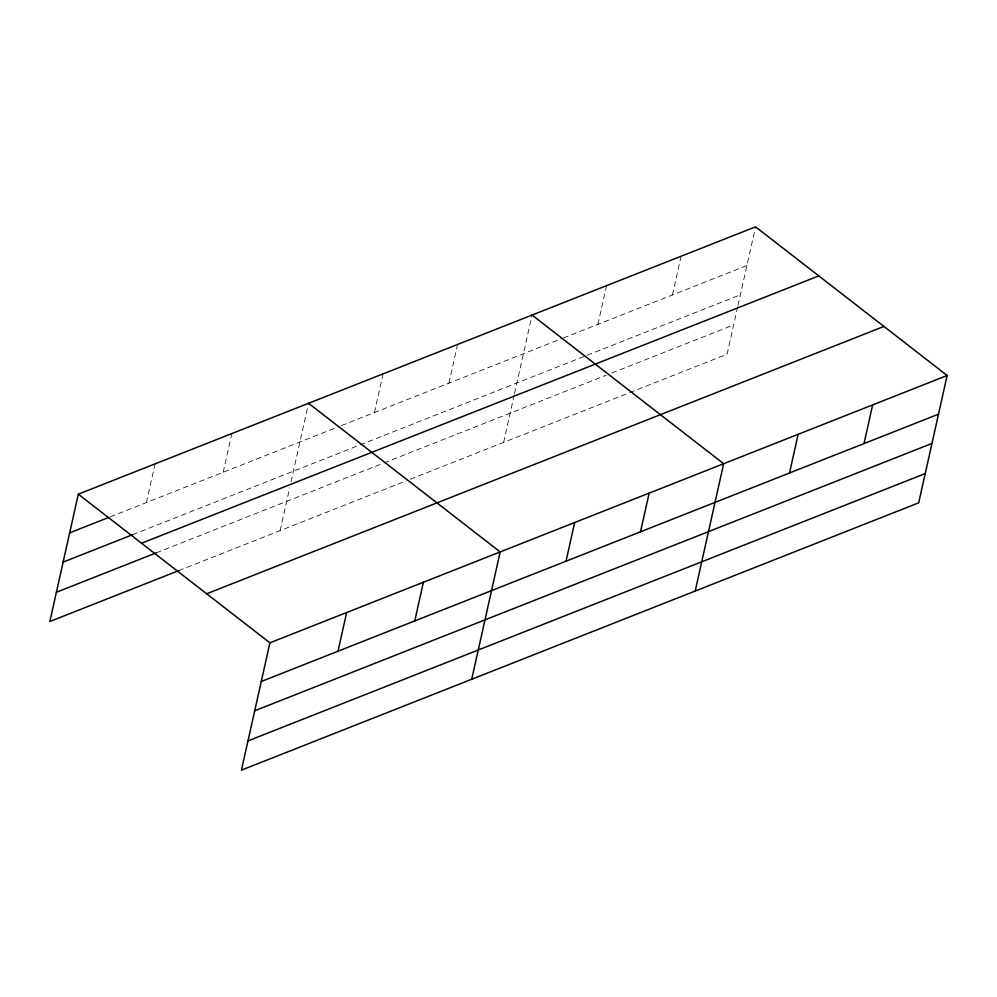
<?xml version="1.0" encoding="UTF-8"?>
<svg xmlns="http://www.w3.org/2000/svg" width="997" height="997" viewBox="0 0 997 997"><rect width="100%" height="100%" fill="white"/><g stroke="black" fill="none" stroke-linecap="round" stroke-linejoin="round"><path stroke-width="0.75" stroke-dasharray="4.99 3.74" d="M146.422 502.563L155.071 463.879M223.178 472.266L231.827 433.583M280.12 530.616L289.678 487.795M291.037 481.775L308.572 403.287M374.423 412.559L383.072 373.875M448.924 383.16L457.573 344.464M503.61 442.394L514.19 395.061M514.527 393.553L532.062 315.064M597.913 324.349L606.562 285.653M672.414 294.938L681.063 256.254M737.68 306.839L727.1 354.172L407.623 480.28M738.017 305.331L755.564 226.842M110.218 516.857L340.039 426.143M341.473 425.569L562.096 338.482M563.529 337.921L746.915 265.526M132.638 534.679L585.65 355.854M587.083 355.293L740.372 294.788M156.317 552.812L382.636 463.468M384.069 462.907L606.126 375.258M611.859 372.99L733.63 324.922M178.737 570.633L406.19 480.853"/><path stroke-width="1.5" d="M947.15 375.495L269.9 642.828L241.436 770.158L918.686 502.824L947.15 375.495L755.564 226.842L78.314 494.176L49.85 621.505L178.737 570.633M338.008 651.215L346.657 612.532M414.764 620.919L423.413 582.236M471.706 679.269L500.17 551.927L308.572 403.287M566.022 561.211L574.658 522.528M640.51 531.812L649.159 493.116M695.196 591.047L723.66 463.717L532.062 315.064M789.512 472.989L798.161 434.306M864 443.59L872.649 404.894M69.665 532.859L108.76 517.431M63.123 562.121L132.638 534.679M141.537 543.228L818.786 275.895M56.393 592.255L156.317 552.812M206.678 593.776L883.928 326.443M261.251 681.512L938.501 414.179M254.721 710.774L931.958 443.428M247.979 740.908L925.228 473.575M78.314 494.176L269.9 642.828"/></g></svg>
